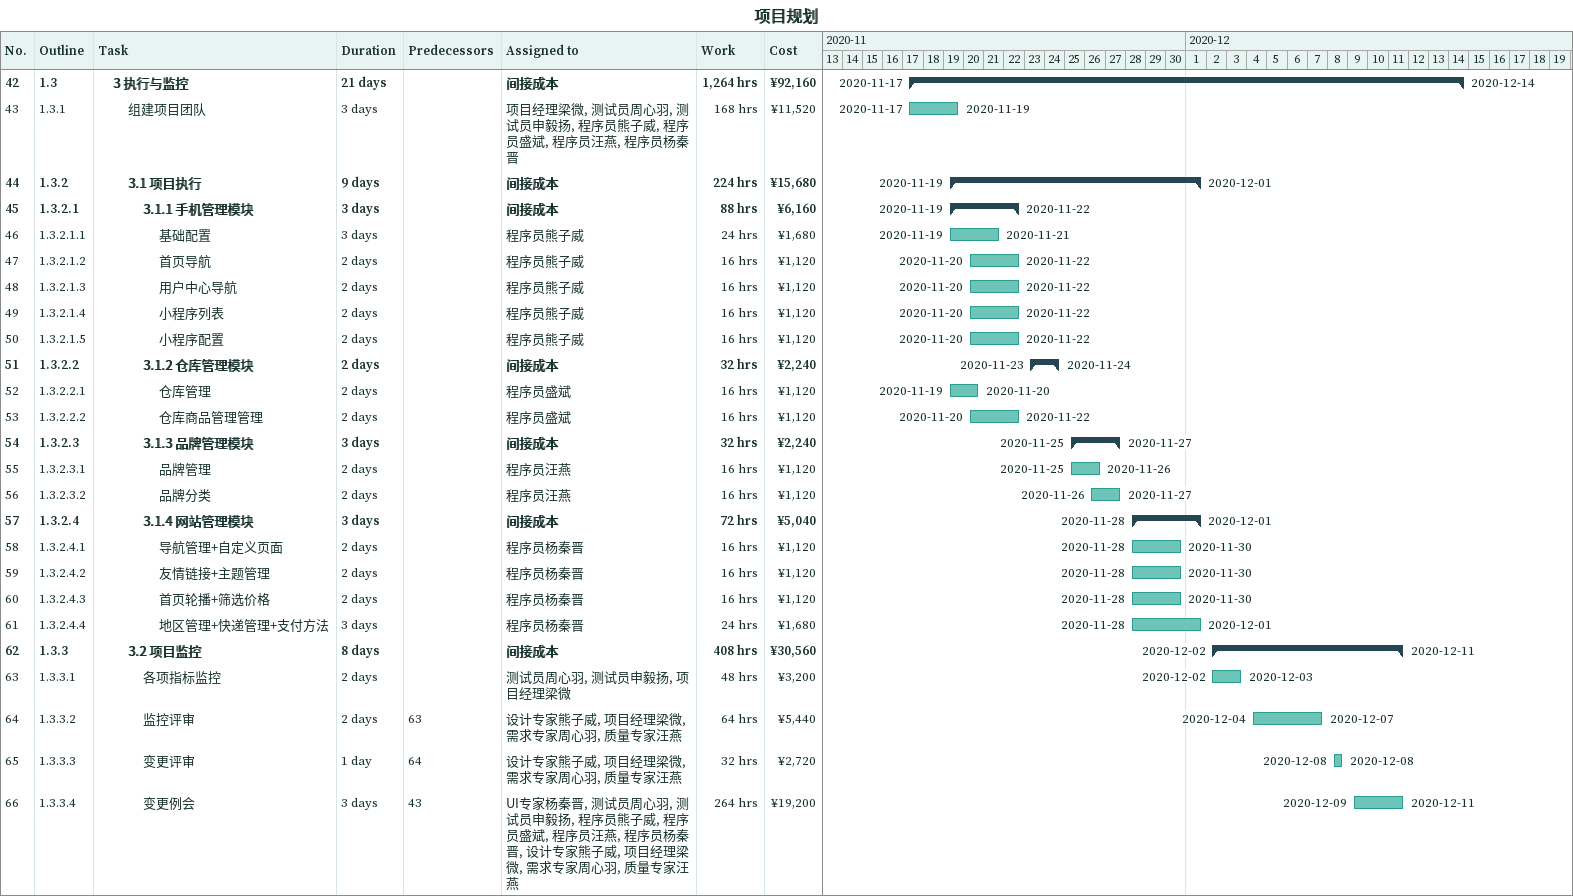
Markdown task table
项目规划

| ID | WBS | Task | Duration | Start | Finish | Predecessors | Resources | Work (h) | Cost (¥) |
|---|---|---|---|---|---|---|---|---|---|
| 42 | 1.3 | **3 执行与监控** | 21d | 2020-11-17 | 2020-12-14 |  | 间接成本 | 1264 | 92160 |
| 43 | 1.3.1 | 组建项目团队 | 3d | 2020-11-17 | 2020-11-19 |  | 项目经理梁微, 测试员周心羽, 测试员申毅扬, 程序员熊子威, 程序员盛斌, 程序员汪燕, 程序员杨秦晋 | 168 | 11520 |
| 44 | 1.3.2 | **3.1 项目执行** | 9d | 2020-11-19 | 2020-12-01 |  | 间接成本 | 224 | 15680 |
| 45 | 1.3.2.1 | **3.1.1 手机管理模块** | 3d | 2020-11-19 | 2020-11-22 |  | 间接成本 | 88 | 6160 |
| 46 | 1.3.2.1.1 | 基础配置 | 3d | 2020-11-19 | 2020-11-21 |  | 程序员熊子威 | 24 | 1680 |
| 47 | 1.3.2.1.2 | 首页导航 | 2d | 2020-11-20 | 2020-11-22 |  | 程序员熊子威 | 16 | 1120 |
| 48 | 1.3.2.1.3 | 用户中心导航 | 2d | 2020-11-20 | 2020-11-22 |  | 程序员熊子威 | 16 | 1120 |
| 49 | 1.3.2.1.4 | 小程序列表 | 2d | 2020-11-20 | 2020-11-22 |  | 程序员熊子威 | 16 | 1120 |
| 50 | 1.3.2.1.5 | 小程序配置 | 2d | 2020-11-20 | 2020-11-22 |  | 程序员熊子威 | 16 | 1120 |
| 51 | 1.3.2.2 | **3.1.2 仓库管理模块** | 2d | 2020-11-23 | 2020-11-24 |  | 间接成本 | 32 | 2240 |
| 52 | 1.3.2.2.1 | 仓库管理 | 2d | 2020-11-19 | 2020-11-20 |  | 程序员盛斌 | 16 | 1120 |
| 53 | 1.3.2.2.2 | 仓库商品管理管理 | 2d | 2020-11-20 | 2020-11-22 |  | 程序员盛斌 | 16 | 1120 |
| 54 | 1.3.2.3 | **3.1.3 品牌管理模块** | 3d | 2020-11-25 | 2020-11-27 |  | 间接成本 | 32 | 2240 |
| 55 | 1.3.2.3.1 | 品牌管理 | 2d | 2020-11-25 | 2020-11-26 |  | 程序员汪燕 | 16 | 1120 |
| 56 | 1.3.2.3.2 | 品牌分类 | 2d | 2020-11-26 | 2020-11-27 |  | 程序员汪燕 | 16 | 1120 |
| 57 | 1.3.2.4 | **3.1.4 网站管理模块** | 3d | 2020-11-28 | 2020-12-01 |  | 间接成本 | 72 | 5040 |
| 58 | 1.3.2.4.1 | 导航管理+自定义页面 | 2d | 2020-11-28 | 2020-11-30 |  | 程序员杨秦晋 | 16 | 1120 |
| 59 | 1.3.2.4.2 | 友情链接+主题管理 | 2d | 2020-11-28 | 2020-11-30 |  | 程序员杨秦晋 | 16 | 1120 |
| 60 | 1.3.2.4.3 | 首页轮播+筛选价格 | 2d | 2020-11-28 | 2020-11-30 |  | 程序员杨秦晋 | 16 | 1120 |
| 61 | 1.3.2.4.4 | 地区管理+快递管理+支付方法 | 3d | 2020-11-28 | 2020-12-01 |  | 程序员杨秦晋 | 24 | 1680 |
| 62 | 1.3.3 | **3.2 项目监控** | 8d | 2020-12-02 | 2020-12-11 |  | 间接成本 | 408 | 30560 |
| 63 | 1.3.3.1 | 各项指标监控 | 2d | 2020-12-02 | 2020-12-03 |  | 测试员周心羽, 测试员申毅扬, 项目经理梁微 | 48 | 3200 |
| 64 | 1.3.3.2 | 监控评审 | 2d | 2020-12-04 | 2020-12-07 | 63 | 设计专家熊子威, 项目经理梁微, 需求专家周心羽, 质量专家汪燕 | 64 | 5440 |
| 65 | 1.3.3.3 | 变更评审 | 1d | 2020-12-08 | 2020-12-08 | 64 | 设计专家熊子威, 项目经理梁微, 需求专家周心羽, 质量专家汪燕 | 32 | 2720 |
| 66 | 1.3.3.4 | 变更例会 | 3d | 2020-12-09 | 2020-12-11 | 43 | UI专家杨秦晋, 测试员周心羽, 测试员申毅扬, 程序员熊子威, 程序员盛斌, 程序员汪燕, 程序员杨秦晋, 设计专家熊子威, 项目经理梁微, 需求专家周心羽, 质量专家汪燕 | 264 | 19200 |
